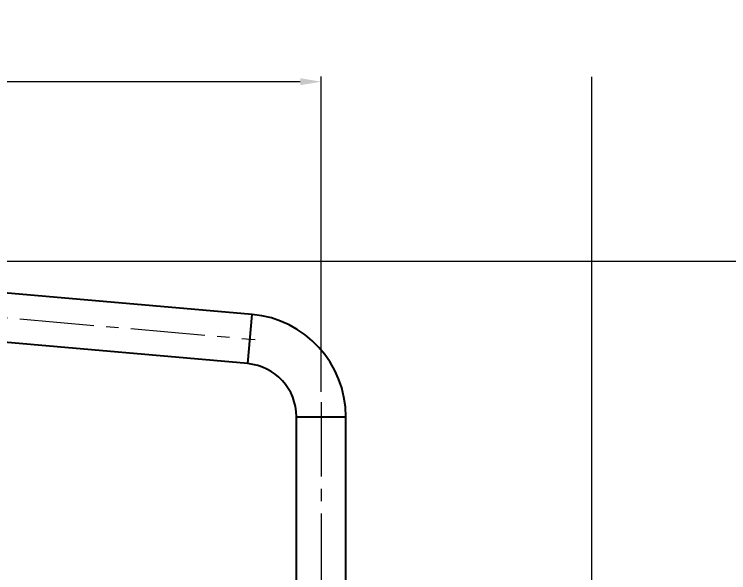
# Model space of a CAD drawing. Extents: x 0 to 3160, y 0 to 2315.
# Drawn here: x 1784.4 to 2059.2, y 1265 to 1479.9 of the extents above; entities that cross this region are included whole.
import ezdxf

# ---------------------------------------------------------------- set-up
doc = ezdxf.new("R2010")
doc.units = 0
doc.header["$LTSCALE"] = 3
doc.header["$MEASUREMENT"] = 0
doc.header["$PDMODE"] = 3
doc.header["$PDSIZE"] = -10
doc.linetypes.add('CENTER2', pattern=[28.575000000000003, 19.05, -3.175, 3.175, -3.175])
doc.layers.get('0').update_dxf_attribs({"linetype": 'CONTINUOUS'})
doc.layers.get('DEFPOINTS').update_dxf_attribs({"linetype": 'CONTINUOUS'})
doc.layers.add('Cneter', color=1, linetype='CENTER2', lineweight=13)
doc.layers.add('치수선', color=7, linetype='CONTINUOUS', lineweight=20)
doc.layers.add('DEF_LAYER_ASSEM_MEMBER', color=7, linetype='CONTINUOUS')
doc.styles.add('Daelim Dimension', font='')
doc.styles.get('Daelim Dimension').set_extended_font_data('나눔고딕')
doc.dimstyles.new('DEFAULT', dxfattribs={"dimscale": 2, "dimtxt": 2, "dimasz": 2, "dimexe": 0, "dimexo": 2, "dimgap": 1, "dimtad": 1, "dimdec": 1, "dimzin": 9, "dimdsep": 46, "dimtxsty": 'Daelim Dimension', "dimcen": 0.5, "dimclrd": 252, "dimclre": 252, "dimclrt": 3, "dimadec": 1, "dimazin": 0, "dimtfac": 1, "dimtdec": 1, "dimtix": 1, "dimtmove": 0, "dimatfit": 3, "dimfxl": 1, "dimtolj": 1, "dimtzin": 1, "dimlwd": 9, "dimlwe": 9, "dimarcsym": 0})

# ---------------------------------------------------------------- blocks, each defined once
blk = doc.blocks.new('*D1')
at = {"color": 5, "lineweight": 9, "ltscale": 0.5, "transparency": 16777216}
for p, q in [((1534.878042095622, 1384.914732641318), (2240.924150947237, 1384.914732641318)), ((2238.924150947237, 454.1434307510593), (2238.924150947237, 1376.914732641318)), ((2060.592201152826, 446.1434307510593), (2240.924150947237, 446.1434307510593))]:
    blk.add_line(p, q, dxfattribs=at)
at = {"color": 5, "ltscale": 0.5, "transparency": 16777216}
for points in [[(2237.590817613904, 1376.914732641318), (2240.257484280571, 1376.914732641318), (2238.924150947237, 1384.914732641318)], [(2237.590817613903, 454.1434307510593), (2240.25748428057, 454.1434307510593), (2238.924150947237, 446.1434307510593)]]:
    blk.add_solid(points, dxfattribs=at)
at = {"layer": 'DEFPOINTS', "color": 0, "ltscale": 0.5, "transparency": 16777216}
for p in [(1530.878042095622, 1384.914732641318), (2238.924150947237, 1384.914732641318), (2056.592201152826, 446.1434307510593)]:
    blk.add_point(p, dxfattribs=at)
at = {"color": 7, "ltscale": 0.5, "transparency": 16777216, "insert": (2223.218857671128, 915.5290816961884), "char_height": 20, "attachment_point": 5, "rotation": 90, "style": 'Daelim Dimension'}
blk.add_mtext('\\A1;(1140)', dxfattribs=at)
blk = doc.blocks.new('*D6')
at = {"color": 5, "lineweight": 9, "ltscale": 0.5, "transparency": 16777216}
for p, q in [((1495.084257204127, 1307.35095293506), (1495.084257204127, 1455.924222704727)), ((1894.448917466277, 1453.924222704727), (1503.084257204127, 1453.924222704727)), ((1902.448917466277, 1334.66786448071), (1902.448917466277, 1455.924222704727))]:
    blk.add_line(p, q, dxfattribs=at)
at = {"color": 5, "ltscale": 0.5, "transparency": 16777216}
for points in [[(1503.084257204127, 1455.25755603806), (1503.084257204127, 1452.590889371393), (1495.084257204127, 1453.924222704727)], [(1894.448917466277, 1455.25755603806), (1894.448917466277, 1452.590889371393), (1902.448917466277, 1453.924222704727)]]:
    blk.add_solid(points, dxfattribs=at)
at = {"layer": 'DEFPOINTS', "color": 0, "ltscale": 0.5, "transparency": 16777216}
for p in [(1495.084257204127, 1453.924222704727), (1902.448917466277, 1330.66786448071), (1495.084257204127, 1303.35095293506)]:
    blk.add_point(p, dxfattribs=at)
at = {"color": 7, "ltscale": 0.5, "transparency": 16777216, "insert": (1698.766587335202, 1466.739673348503), "char_height": 20, "attachment_point": 5, "style": 'Daelim Dimension'}
blk.add_mtext('\\A1;400', dxfattribs=at)

msp = doc.modelspace()

# ---------------------------------------------------------------- linework, layer by layer
at = {"layer": 'Cneter', "lineweight": 5, "ltscale": 0.5}
for p, q in [((1530.342369012876, 1385.08904412691), (1877.055979144977, 1354.75553375021)), ((1902.448917466277, 1330.66786448071), (1902.448917466277, 566.9401889827583))]:
    msp.add_line(p, q, dxfattribs=at)
at = {"layer": 'DEF_LAYER_ASSEM_MEMBER', "color": 7, "linetype": 'Continuous'}
for p, q in [((1875.891569304876, 1364.39369486751), (1533.162737965177, 1394.37858227321)), ((1874.235610192677, 1345.46599560381), (1531.506778852977, 1375.45088300951)), ((1892.948917466277, 1212.170405964861), (1892.948917466277, 1325.04400429291)), ((1911.948917466277, 1212.170405964861), (1911.948917466277, 1325.04400429291))]:
    msp.add_line(p, q, dxfattribs=at)
at = {"layer": 'DEF_LAYER_ASSEM_MEMBER', "color": 9, "linetype": 'Continuous'}
for p, q in [((1874.235610192677, 1345.46599560381), (1875.891569304876, 1364.39369486751)), ((1892.948917466277, 1325.04400429291), (1911.948917466277, 1325.04400429291))]:
    msp.add_line(p, q, dxfattribs=at)
at = {"layer": 'DEF_LAYER_ASSEM_MEMBER', "color": 7, "linetype": 'Continuous'}
for radius in [39.5, 20.5]:
    msp.add_arc((1872.448917466277, 1325.04400429291), radius, 0, 85.00000000002636, dxfattribs=at)
at = {"layer": '치수선'}
msp.add_line((2006.592201152826, 289.093061488364), (2006.592201152826, 1455.760811882847), dxfattribs=at)

# ---------------------------------------------------------------- dimensions: what is measured, and where the dimension line sits
at = {"color": 5, "ltscale": 0.5}
dim = msp.add_linear_dim(base=(1495.084257204127, 1453.924222704727), p1=(1902.448917466277, 1330.66786448071), p2=(1495.084257204127, 1303.35095293506), text='400', dimstyle='DEFAULT', override={"dimtxt": 10, "dimasz": 4, "dimexe": 1, "dimdec": 0, "dimclrd": 5, "dimclre": 5, "dimclrt": 7}, dxfattribs=at)
dim.commit()
dim.dimension.update_dxf_attribs({"geometry": '*D6', "text_midpoint": (1698.766587335202, 1466.739673348503)})
dim = msp.add_linear_dim(base=(2238.924150947237, 1384.914732641318), p1=(2056.592201152826, 446.1434307510593), p2=(1530.878042095622, 1384.914732641318), angle=90, text='(1140)', dimstyle='DEFAULT', override={"dimtxt": 10, "dimasz": 4, "dimexe": 1, "dimdec": 0, "dimclrd": 5, "dimclre": 5, "dimclrt": 7}, dxfattribs=at)
dim.commit()
dim.dimension.update_dxf_attribs({"geometry": '*D1', "text_midpoint": (2238.924150947237, 915.5290816961884), "dimtype": 160})

doc.saveas('drawing.dxf')
